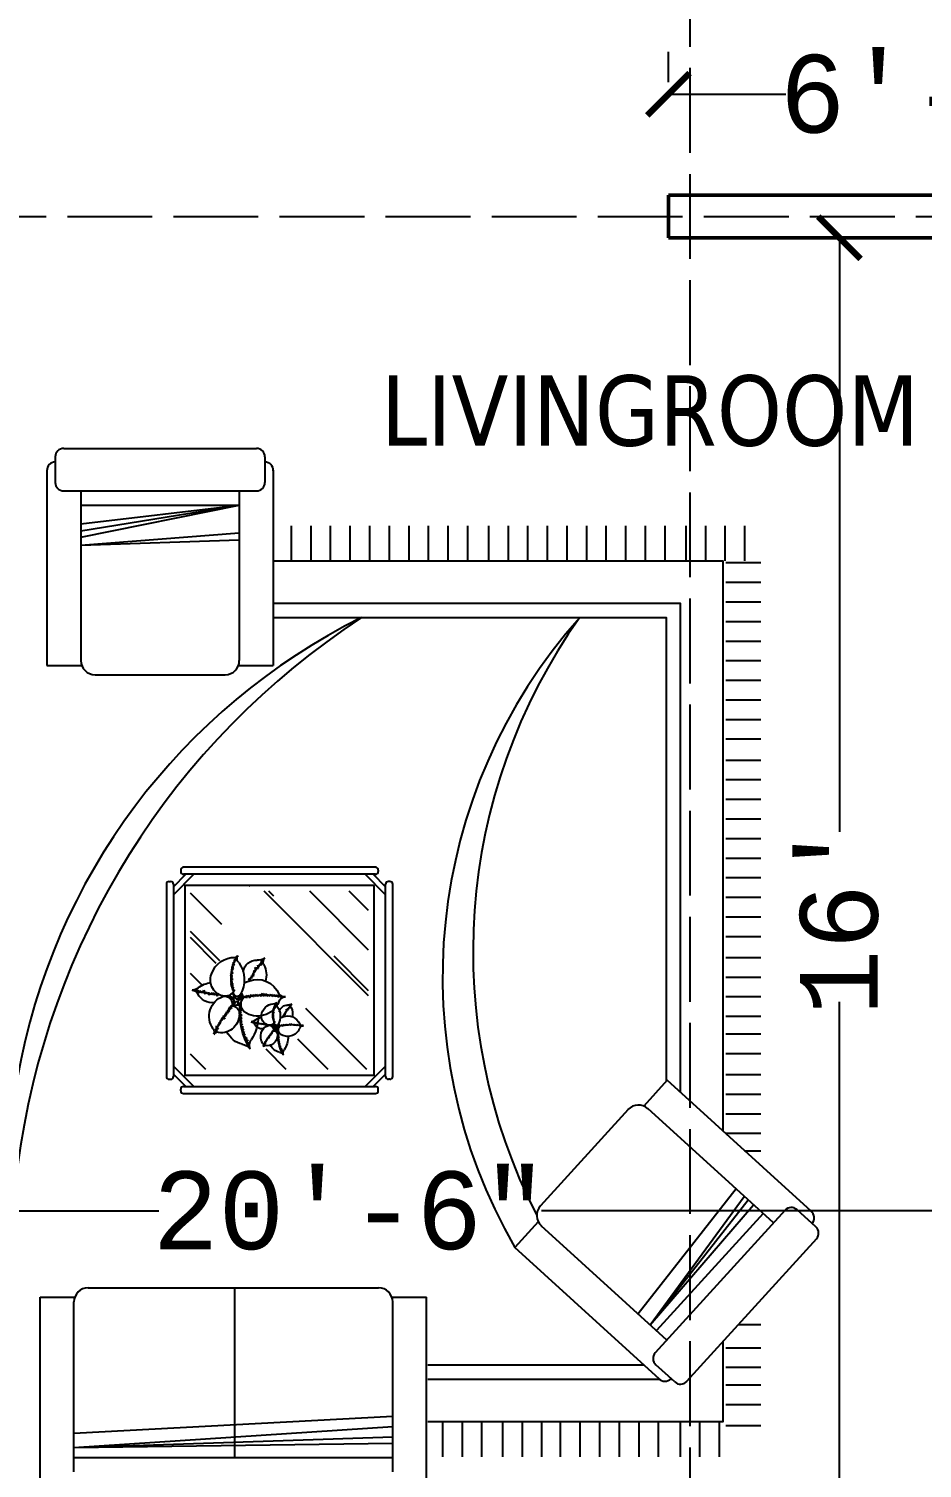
# Model space of a CAD drawing. Header units: inches. Extents: x 8351 to 42256, y 21052 to 33437.
# Drawn here: x 40114.2 to 40240.6, y 32626.8 to 32830.3 of the extents above; entities that cross this region are included whole.
import ezdxf

# ---------------------------------------------------------------- set-up
doc = ezdxf.new("R2010")
doc.units = ezdxf.units.IN
doc.header["$MEASUREMENT"] = 0
doc.linetypes.add('ACAD_ISO02W100', pattern=[15, 12, -3])
for name, color, linetype, lineweight in [('A-DIM', 7, 'Continuous', 25), ('A-TEXT', 7, 'Continuous', 25), ('A-WALL', 7, 'Continuous', 35)]:
    doc.layers.add(name, color=color, linetype=linetype, lineweight=lineweight)
doc.layers.add('A-FUNTURE', color=241, linetype='Continuous')
doc.layers.add('A-G-BEAM', color=8, linetype='ACAD_ISO02W100')
doc.styles.add('DIM_FONT', font='SIMPLEX', dxfattribs={"width": 0.8})
doc.styles.add('PDF Tahoma', font='tahoma.ttf')
doc.styles.get("Standard").update_dxf_attribs({"font": 'consolab.ttf', "height": 11})
doc.dimstyles.get("Standard").update_dxf_attribs({"dimtxt": 11, "dimasz": 6, "dimexe": 6, "dimexo": 16, "dimgap": 0.09, "dimtad": 0, "dimdec": 0, "dimzin": 0, "dimdsep": 46, "dimlunit": 4, "dimtxsty": 'Standard', "dimblk": 'ARCHTICK', "dimcen": 0.09, "dimclrd": 256, "dimclre": 256, "dimclrt": 256, "dimadec": 0, "dimazin": 0, "dimtfac": 1, "dimtdec": 0, "dimtix": 1, "dimtofl": 0, "dimtmove": 0, "dimatfit": 2, "dimldrblk": 'ARCHTICK', "dimfxl": 1, "dimtolj": 1, "dimtzin": 0, "dimlwd": -1, "dimlwe": -1, "dimarcsym": 0})

# ---------------------------------------------------------------- blocks, each defined once
blk = doc.blocks.new('A$C35D01B65')
at = {"color": 252}
for p, q in [((122, 376.1), (128.3, 374.1)), ((128.3, 374.1), (123, 373.1)), ((123, 373.1), (133.6, 369.2)), ((132.5, 356.5), (123, 352.6)), ((133.6, 369.2), (124.1, 367.2)), ((124.1, 367.2), (132.5, 362.4)), ((132.5, 362.4), (126.2, 361.4)), ((126.2, 361.4), (132.5, 356.5)), ((123, 352.6), (136.7, 347.7)), ((136.7, 347.7), (128.3, 345.7)), ((128.3, 345.7), (134.6, 339.8)), ((134.6, 339.8), (129.3, 335.9)), ((129.3, 335.9), (139.9, 333.9)), ((137.8, 326.1), (131.4, 321.2)), ((131.4, 321.2), (139.9, 318.3)), ((139.9, 333.9), (132.5, 330)), ((132.5, 330), (137.8, 326.1)), ((139.9, 318.3), (132.5, 315.3)), ((132.5, 315.3), (138.8, 310.4)), ((138.8, 310.4), (135.7, 309.4)), ((135.7, 309.4), (143, 304.5)), ((251.4, 300.6), (252.5, 311.4)), ((252.5, 311.4), (258.8, 300.6)), ((258.8, 300.6), (260.9, 309.4)), ((260.9, 309.4), (265.1, 305.5)), ((265.1, 305.5), (267.2, 314.3)), ((42, 247.7), (44.1, 254.6)), ((44.1, 254.6), (49.3, 247.7)), ((49.3, 247.7), (51.4, 255.6)), ((51.4, 255.6), (54.6, 251.6)), ((54.6, 251.6), (58.8, 255.6)), ((58.8, 255.6), (59.9, 248.7)), ((59.9, 248.7), (67.2, 258.5)), ((67.2, 258.5), (70.4, 250.7)), ((70.4, 250.7), (73.6, 257.5)), ((73.6, 257.5), (76.7, 251.6)), ((76.7, 251.6), (82, 257.5)), ((82, 257.5), (84.1, 249.7)), ((84.1, 249.7), (89.3, 257.5)), ((89.3, 257.5), (93.6, 250.7)), ((93.6, 250.7), (96.7, 257.5)), ((96.7, 257.5), (100.9, 248.7)), ((100.9, 248.7), (105.1, 257.5)), ((105.1, 257.5), (106.2, 248.7)), ((106.2, 248.7), (113.6, 254.6)), ((113.6, 254.6), (113.6, 245.8)), ((143, 304.5), (136.7, 301.6)), ((177.8, 258.5), (188.3, 254.6)), ((183, 252.6), (177.8, 258.5)), ((185.1, 264.4), (193.5, 258.5)), ((188.3, 254.6), (185.1, 264.4)), ((191.4, 267.3), (197.8, 261.4)), ((193.5, 258.5), (191.4, 267.3)), ((197.8, 271.2), (203, 265.4)), ((197.8, 261.4), (197.8, 271.2)), ((203, 275.2), (210.4, 271.2)), ((203, 265.4), (203, 275.2)), ((209.3, 279.1), (215.7, 276.1)), ((210.4, 271.2), (209.3, 279.1)), ((214.6, 285), (224.1, 277.1)), ((215.7, 276.1), (214.6, 285)), ((222, 289.9), (227.2, 285)), ((224.1, 277.1), (222, 289.9)), ((227.2, 293.8), (232.5, 289.9)), ((227.2, 285), (227.2, 293.8)), ((232.5, 289.9), (233.5, 296.7)), ((233.5, 296.7), (239.9, 291.8)), ((239.9, 300.6), (245.1, 295.7)), ((239.9, 291.8), (239.9, 300.6)), ((245.1, 295.7), (246.2, 303.6)), ((246.2, 303.6), (251.4, 300.6)), ((11.5, 241.8), (16.7, 237.9)), ((13.6, 236), (11.5, 241.8)), ((16.7, 245.8), (23, 240.9)), ((16.7, 237.9), (16.7, 245.8)), ((23, 247.7), (27.2, 244.8)), ((23, 240.9), (23, 247.7)), ((27.2, 250.7), (33.6, 243.8)), ((27.2, 244.8), (27.2, 250.7)), ((33.6, 243.8), (35.7, 253.6)), ((35.7, 253.6), (42, 247.7)), ((113.6, 245.8), (118.8, 251.6)), ((118.8, 251.6), (118.8, 245.8)), ((118.8, 245.8), (124.1, 250.7)), ((149, 223.4), (139.5, 216.3)), ((141.4, 223.4), (148, 227.8)), ((142, 205.6), (150.4, 201.7)), ((148, 227.8), (154.6, 234.9)), ((179.9, 222.3), (184.1, 228.1)), ((184.1, 228.1), (185.1, 221.3)), ((185.1, 221.3), (188.3, 225.2)), ((188.3, 225.2), (191.4, 218.3)), ((191.4, 218.3), (197.8, 226.2)), ((197.8, 226.2), (199.9, 220.3)), ((199.9, 220.3), (205.1, 224.2)), ((205.1, 224.2), (211.4, 218.3)), ((211.4, 218.3), (217.8, 226.2)), ((217.8, 226.2), (219.9, 217.4)), ((219.9, 217.4), (226.2, 225.2)), ((226.2, 225.2), (230.4, 218.3)), ((230.4, 218.3), (234.6, 223.2)), ((234.6, 217.4), (242, 224.2)), ((234.6, 223.2), (234.6, 217.4)), ((242, 224.2), (243, 215.4)), ((243, 215.4), (250.4, 222.3)), ((250.4, 222.3), (252.5, 213.4)), ((252.5, 213.4), (257.8, 219.3)), ((257.8, 219.3), (258.8, 212.5)), ((258.8, 212.5), (269.3, 218.3)), ((269.3, 218.3), (269.3, 209.5)), ((269.3, 209.5), (277.8, 214.4)), ((277.8, 214.4), (276.7, 207.6)), ((276.7, 207.6), (286.2, 213.4)), ((286.2, 213.4), (286.2, 204.6)), ((286.2, 204.6), (292.5, 208.5)), ((292.5, 208.5), (290.4, 199.7)), ((290.4, 199.7), (299.9, 204.6)), ((299.9, 204.6), (299.9, 195.8)), ((31.4, 156.6), (31.4, 146.8)), ((37.8, 153.7), (31.4, 156.6)), ((34.6, 161.5), (37.8, 153.7)), ((46.2, 158.6), (34.6, 161.5)), ((43, 170.3), (46.2, 158.6)), ((54.6, 168.4), (43, 170.3)), ((54.6, 176.2), (54.6, 168.4)), ((58.8, 172.3), (54.6, 176.2)), ((65.1, 179.1), (58.8, 172.3)), ((71.4, 174.2), (65.1, 179.1)), ((71.4, 184), (71.4, 174.2)), ((77.8, 180.1), (71.4, 184)), ((77.8, 188.9), (77.8, 180.1)), ((83, 185), (77.8, 188.9)), ((83, 193.8), (83, 185)), ((88.3, 188.9), (83, 193.8)), ((84.1, 194.8), (88.3, 188.9)), ((145.1, 169.3), (136.7, 165.4)), ((136.7, 165.4), (144.1, 161.5)), ((144.1, 161.5), (136.7, 154.7)), ((136.7, 154.7), (145.1, 150.7)), ((149.3, 189.9), (137.8, 185)), ((137.8, 185), (146.2, 180.1)), ((146.2, 180.1), (137.8, 174.2)), ((137.8, 174.2), (145.1, 169.3)), ((150.4, 201.7), (139.9, 196.8)), ((139.9, 196.8), (149.3, 189.9)), ((234.4, 175.2), (237.9, 174.1)), ((237.9, 174.1), (235, 173.6)), ((235, 173.6), (240.9, 171.4)), ((240.3, 164.2), (235, 162.1)), ((235, 162.1), (242.6, 159.3)), ((240.9, 171.4), (235.6, 170.3)), ((235.6, 170.3), (240.3, 167.5)), ((240.3, 167.5), (236.7, 167)), ((236.7, 167), (240.3, 164.2)), ((242.6, 159.3), (237.9, 158.2)), ((237.9, 158.2), (241.5, 154.9)), ((241.5, 154.9), (238.5, 152.7)), ((238.5, 152.7), (244.4, 151.6)), ((299.9, 195.8), (308.3, 202.7)), ((308.3, 202.7), (309.3, 194.8)), ((309.3, 194.8), (315.7, 197.8)), ((315.7, 197.8), (315.7, 191.9)), ((20.9, 140.9), (14.6, 142.9)), ((17.8, 147.8), (20.9, 140.9)), ((31.4, 146.8), (17.8, 147.8)), ((145.1, 150.7), (133.6, 144.9)), ((133.6, 144.9), (144.1, 138)), ((144.1, 138), (134.6, 134.1)), ((134.6, 134.1), (144.1, 129.2)), ((144.1, 129.2), (136.7, 124.3)), ((136.7, 124.3), (144.1, 121.3)), ((144.1, 121.3), (136.7, 114.5)), ((136.7, 114.5), (145.1, 110.6)), ((145.1, 110.6), (137.8, 104.7)), ((137.8, 104.7), (145.1, 100.8)), ((175.4, 102.2), (179, 99.5)), ((175.4, 97.9), (175.4, 102.2)), ((179, 103.3), (181.3, 101.7)), ((179, 99.5), (179, 103.3)), ((181.3, 105), (184.9, 101.2)), ((181.3, 101.7), (181.3, 105)), ((184.9, 101.2), (186.1, 106.6)), ((186.1, 106.6), (189.6, 103.3)), ((189.6, 103.3), (190.8, 107.2)), ((190.8, 107.2), (193.7, 103.3)), ((193.7, 103.3), (194.9, 107.7)), ((194.9, 107.7), (196.7, 105.5)), ((196.7, 105.5), (199, 107.7)), ((199, 107.7), (199.6, 103.9)), ((199.6, 103.9), (203.7, 109.4)), ((203.7, 109.4), (205.5, 105)), ((205.5, 105), (207.3, 108.8)), ((207.3, 108.8), (209, 105.5)), ((209, 105.5), (212, 108.8)), ((212, 108.8), (213.2, 104.4)), ((213.2, 104.4), (216.1, 108.8)), ((216.1, 108.8), (218.5, 105)), ((218.5, 105), (220.2, 108.8)), ((220.2, 108.8), (222.6, 103.9)), ((222.6, 103.9), (225, 108.8)), ((225, 108.8), (225.6, 103.9)), ((225.6, 103.9), (229.7, 107.2)), ((229.7, 107.2), (229.7, 102.2)), ((229.7, 102.2), (232.6, 105.5)), ((232.6, 105.5), (232.6, 102.2)), ((232.6, 102.2), (235.6, 105)), ((243.2, 147.2), (239.7, 144.5)), ((239.7, 144.5), (244.4, 142.8)), ((244.4, 151.6), (240.3, 149.4)), ((240.3, 149.4), (243.2, 147.2)), ((244.4, 142.8), (240.3, 141.2)), ((240.3, 141.2), (243.8, 138.5)), ((243.8, 138.5), (242.1, 137.9)), ((242.1, 137.9), (246.2, 135.2)), ((246.2, 135.2), (242.6, 133.5)), ((265.6, 109.4), (271.5, 107.2)), ((268.6, 106.1), (265.6, 109.4)), ((269.8, 112.7), (274.5, 109.4)), ((271.5, 107.2), (269.8, 112.7)), ((273.3, 114.3), (276.8, 111)), ((274.5, 109.4), (273.3, 114.3)), ((276.8, 116.5), (279.8, 113.2)), ((276.8, 111), (276.8, 116.5)), ((279.8, 118.7), (283.9, 116.5)), ((279.8, 113.2), (279.8, 118.7)), ((283.3, 120.9), (286.9, 119.3)), ((283.9, 116.5), (283.3, 120.9)), ((286.3, 124.2), (291.6, 119.8)), ((286.9, 119.3), (286.3, 124.2)), ((290.4, 126.9), (293.3, 124.2)), ((291.6, 119.8), (290.4, 126.9)), ((293.3, 129.1), (296.3, 126.9)), ((293.3, 124.2), (293.3, 129.1)), ((296.3, 126.9), (296.9, 130.8)), ((296.9, 130.8), (300.4, 128)), ((300.4, 133), (303.4, 130.2)), ((300.4, 128), (300.4, 133)), ((303.4, 130.2), (303.9, 134.6)), ((303.9, 134.6), (306.9, 133)), ((306.9, 133), (307.5, 139)), ((307.5, 139), (311, 133)), ((311, 133), (312.2, 137.9)), ((312.2, 137.9), (314.6, 135.7)), ((314.6, 135.7), (315.7, 140.7)), ((145.1, 100.8), (138.8, 93.9)), ((138.8, 93.9), (147.2, 91)), ((147.2, 91), (142, 86.1)), ((172.5, 100.1), (175.4, 97.9)), ((173.7, 96.8), (172.5, 100.1)), ((183.7, 52.3), (183.7, 46.8)), ((187.2, 50.7), (183.7, 52.3)), ((185.5, 55.1), (187.2, 50.7)), ((192, 53.4), (185.5, 55.1)), ((190.2, 60), (192, 53.4)), ((196.7, 58.9), (190.2, 60)), ((196.7, 63.3), (196.7, 58.9)), ((199, 61.1), (196.7, 63.3)), ((202.6, 64.9), (199, 61.1)), ((206.1, 62.2), (202.6, 64.9)), ((206.1, 67.7), (206.1, 62.2)), ((209.6, 65.5), (206.1, 67.7)), ((209.6, 70.4), (209.6, 65.5)), ((212.6, 68.2), (209.6, 70.4)), ((212.6, 73.2), (212.6, 68.2)), ((215.5, 70.4), (212.6, 73.2)), ((213.2, 73.7), (215.5, 70.4)), ((247.4, 59.5), (242.6, 57.3)), ((242.6, 57.3), (246.8, 55.1)), ((246.8, 55.1), (242.6, 51.2)), ((242.6, 51.2), (247.4, 49)), ((249.7, 71), (243.2, 68.2)), ((243.2, 68.2), (247.9, 65.5)), ((247.9, 65.5), (243.2, 62.2)), ((243.2, 62.2), (247.4, 59.5)), ((249.5, 89.7), (244.2, 85.8)), ((250.3, 77.6), (244.4, 74.8)), ((244.4, 74.8), (249.7, 71)), ((245.3, 89.7), (249, 92.2)), ((245.6, 79.8), (250.3, 77.6)), ((249, 92.2), (252.7, 96.1)), ((266.8, 89.1), (269.2, 92.4)), ((269.2, 92.4), (269.8, 88.5)), ((269.8, 88.5), (271.5, 90.7)), ((271.5, 90.7), (273.3, 86.9)), ((273.3, 86.9), (276.8, 91.3)), ((276.8, 91.3), (278, 88)), ((278, 88), (281, 90.2)), ((281, 90.2), (284.5, 86.9)), ((284.5, 86.9), (288, 91.3)), ((288, 91.3), (289.2, 86.3)), ((289.2, 86.3), (292.7, 90.7)), ((292.7, 90.7), (295.1, 86.9)), ((295.1, 86.9), (297.5, 89.6)), ((297.5, 86.3), (301.6, 90.2)), ((297.5, 89.6), (297.5, 86.3)), ((301.6, 90.2), (302.2, 85.2)), ((302.2, 85.2), (306.3, 89.1)), ((306.3, 89.1), (307.5, 84.1)), ((307.5, 84.1), (310.4, 87.4)), ((310.4, 87.4), (311, 83.6)), ((311, 83.6), (316.9, 86.9)), ((316.9, 86.9), (316.9, 82)), ((316.9, 82), (321.6, 84.7)), ((321.6, 84.7), (321, 80.9)), ((321, 80.9), (326.3, 84.1)), ((326.3, 84.1), (326.3, 79.2)), ((326.3, 79.2), (329.9, 81.4)), ((329.9, 81.4), (328.7, 76.5)), ((328.7, 76.5), (334, 79.2)), ((334, 79.2), (334, 74.3)), ((334, 74.3), (338.7, 78.1)), ((338.7, 78.1), (339.3, 73.7)), ((339.3, 73.7), (342.9, 75.4)), ((342.9, 75.4), (342.9, 72.1)), ((177.8, 43.5), (174.3, 44.6)), ((176, 47.4), (177.8, 43.5)), ((183.7, 46.8), (176, 47.4)), ((247.4, 49), (240.9, 45.7)), ((240.9, 45.7), (246.8, 41.9)), ((246.8, 41.9), (241.5, 39.7)), ((241.5, 39.7), (246.8, 37)), ((246.8, 37), (242.6, 34.2)), ((242.6, 34.2), (246.8, 32.6)), ((246.8, 32.6), (242.6, 28.7)), ((242.6, 28.7), (247.4, 26.5)), ((247.4, 26.5), (243.2, 23.2)), ((243.2, 23.2), (247.4, 21.1)), ((247.4, 21.1), (243.8, 17.2)), ((243.8, 17.2), (248.5, 15.6)), ((248.5, 15.6), (245.6, 12.8))]:
    blk.add_line(p, q, dxfattribs=at)
for centre, major_axis, ratio, start_param, end_param in [((196, 315.6), (-101.4, 0), 0.931359, -0.64386, -0.12835), ((85, 393.2), (-37.4, 0), 0.931359, 2.497732, 3.141566), ((-449.5, 254.8), (590.8, 0), 0.931359, 0.079161, 0.254194), ((149.4, 395.6), (-27.1, 0), 0.931359, 0.095049, 1.048204), ((104.5, 323), (62.8, 0), 0.931359, -0.117085, 1.048204), ((97.7, 246.4), (-90.4, 0), 0.931359, -1.210835, 0.057502), ((86.2, 274.9), (57.7, 0), 0.931359, 0.080445, 1.930758), ((215.2, 265.1), (-73.1, 0), 0.931359, 4.069383, 5.990613), ((448.4, -9.1), (-389, 0), 0.931359, -1.118727, -0.806659), ((205, 290), (-68.5, 0), 0.931359, 1.594581, 3.412072), ((271.6, 335.2), (-20.9, 0), 0.931359, 0.92779, 1.908697), ((369, 249.2), (-116, 0), 0.931359, -0.676061, -0.565041), ((79.7, 130.3), (135, 0), 0.931359, 1.233746, 2.201938), ((104.3, 276.2), (-39.5, 0), 0.931359, 2.014039, 3.222037), ((213.8, 286.4), (-76, 0), 0.931359, 0.310142, 0.617664), ((171.4, 277.4), (-27.4, 0), 0.931359, -0.292573, 1.81957), ((204, 282), (-60.9, 0), 0.931359, 0.258874, 0.700688), ((234.4, 203.7), (79.9, 0), 0.931359, 0.168838, 1.107636), ((-2.8, 241), (10.3, 0), 0.931359, -1.29861, 0.057502), ((10.8, 215.2), (20.8, 0), 0.931359, 0.790943, 2.116581), ((67.3, 166.9), (51, 0), 0.931359, 1.746607, 3.213873), ((86.5, 299.8), (97.5, 0), 0.931359, 4.035858, 5.283821), ((122.8, 190.4), (-31.5, 0), 0.931359, -0.718865, -0.080308), ((131.7, 234.4), (13.9, 0), 0.931359, -0.999365, 2.417245), ((122.8, 190.4), (-31.5, 0), 0.931359, 3.848767, 4.459185), ((166.6, 344.4), (107.3, 0), 0.931359, 4.383389, 4.574189), ((539.6, 141.4), (-399.4, 0), 0.931359, -0.185903, 0.185903), ((146.8, 232.3), (-8.8, 0), 0.931359, 3.236326, 5.013036), ((212.8, 192.3), (72.1, 0), 0.931359, 2.489227, 2.831661), ((172.9, 188.6), (-34.5, 0), 0.931359, 3.850701, 5.574077), ((178.2, 213.3), (26.4, 0), 0.931359, 2.266453, 3.127398), ((159.6, 263.9), (19.9, 0), 0.931359, 4.605943, 5.560187), ((1506001.6, -2525816), (3102227, 122.7), 0.931356, 2.077581, 2.077587), ((177, 245.2), (-17, 0), 0.931359, 0.386029, 1.424245), ((222.3, 311.8), (-105.1, 0), 0.931359, 0.950586, 1.088264), ((123.5, 162.4), (-91, 0), 0.931359, 2.040895, 3.730687), ((182.9, 192.8), (-32.4, 0), 0.931359, -1.320146, -1.172986), ((225.9, 228.9), (-51.6, 0), 0.931359, -0.405798, 0.1426), ((202.9, 16.6), (224.4, 0), 0.931359, 0.968732, 1.684797), ((206, 252.1), (27.8, 0), 0.931359, 3.118446, 4.736174), ((361.7, 223.9), (-49.2, 0), 0.931359, 0.168838, 0.870004), ((351.1, -220.8), (-514.4, 0), 0.931359, -1.036863, -0.843243), ((-28.8, 160.5), (-45.4, 0), 0.931359, 2.554351, 3.213873), ((175.2, 161.9), (-90.2, 0), 0.931359, -0.376714, 1.142644), ((211.9, 298.2), (-149.3, 0), 0.931359, 1.587494, 2.189866), ((275.8, 141.4), (56.8, 0), 0.931359, 2.497732, 3.013243), ((213.7, 184.8), (-20.9, 0), 0.931359, 2.497732, 3.141566), ((-85.6, 107.3), (-330.9, 0), 0.931359, 3.220754, 3.395787), ((249.7, 186.1), (15.2, 0), 0.931359, 3.236642, 4.189797), ((224.6, 145.5), (-35.2, 0), 0.931359, 3.024508, 4.189797), ((286.6, 113.1), (-40.9, 0), 0.931359, 4.069383, 5.990613), ((318.2, 159.3), (33.9, 0), 0.931359, 1.216661, 2.189866), ((23, 123.2), (20.5, 0), 0.931359, 1.064334, 2.325811), ((69.1, 200.6), (-74.6, 0), 0.931359, 1.064334, 1.872975), ((210.7, 37.6), (75.6, 0), 0.931359, 1.233746, 2.201938), ((220.8, 102.6), (50.6, 0), 0.931359, 1.930758, 3.199095), ((214.4, 118.5), (-32.3, 0), 0.931359, 3.222037, 5.07235), ((224.5, 119.3), (22.1, 0), 0.931359, -1.127553, 0.080445), ((239.8, 95.9), (7.8, 0), 0.931359, -0.999365, 2.417245), ((259.4, 157.5), (60.1, 0), 0.931359, 4.383389, 4.574189), ((285.8, 125), (-42.6, 0), 0.931359, 0.310142, 0.617664), ((262.1, 120), (-15.3, 0), 0.931359, -0.292573, 1.81957), ((280.3, 122.5), (-34.1, 0), 0.931359, 0.258874, 0.700688), ((255.5, 112.4), (-11.2, 0), 0.931359, 1.46435, 2.418595), ((843527, -1414492.3), (-1737236.7, 12.3), 0.93136, -1.063965, -1.063959), ((292.6, 92.8), (-28.9, 0), 0.931359, -0.405798, 0.1426), ((281.4, 105.8), (-15.6, 0), 0.931359, -0.023147, 1.594581), ((417.2, -40.5), (217.8, 0), 0.931359, 2.022865, 2.334934), ((280.9, 127), (38.4, 0), 0.931359, -1.547012, 0.270479), ((318.2, 152.3), (-11.7, 0), 0.931359, 0.92779, 1.908697), ((297.4, 78.7), (-44.8, 0), 0.931359, 3.310431, 4.249228), ((372.7, 104.2), (65, 0), 0.931359, 2.465532, 2.576551), ((116.4, 65.3), (-30.4, 0), 0.931359, 3.066124, 3.935023), ((169.5, 66), (-22.9, 0), 0.931359, -1.361808, 0.131882), ((164.5, 99.6), (-5.75, 0), 0.931359, 1.842983, 3.199095), ((172.1, 85.1), (11.7, 0), 0.931359, 0.790943, 2.116581), ((362.7, -159), (288.1, 0), 0.931359, 2.10473, 2.29835), ((150, 54.5), (-25.4, 0), 0.931359, 2.554351, 3.213873), ((203.8, 58.1), (-28.5, 0), 0.931359, -1.394986, 0.07228), ((214.5, 132.5), (54.6, 0), 0.931359, 4.035858, 5.283821), ((264.2, 55.3), (50.5, 0), 0.931359, 2.764878, 4.284237), ((234.8, 71.3), (17.7, 0), 0.931359, 2.422728, 3.061285), ((234.8, 71.3), (-17.7, 0), 0.931359, 3.848767, 4.459185), ((468.2, 43.8), (-223.7, 0), 0.931359, -0.185903, 0.185903), ((248.3, 94.7), (-4.93, 0), 0.931359, 3.236326, 5.013036), ((285.3, 72.3), (40.4, 0), 0.931359, 2.489227, 2.831661), ((262.9, 70.2), (-19.3, 0), 0.931359, 3.850701, 5.574077), ((265.9, 84.1), (-14.8, 0), 0.931359, -0.875139, -0.014195), ((265.2, 101.9), (-9.51, 0), 0.931359, 0.386029, 1.424245), ((290.6, 139.2), (-58.8, 0), 0.931359, 0.950586, 1.088264), ((235.2, 55.6), (-51, 0), 0.931359, 2.040895, 3.730687), ((268.5, 72.6), (18.2, 0), 0.931359, 1.821447, 1.968607), ((279.7, -26.1), (125.7, 0), 0.931359, 0.968732, 1.684797), ((284.8, 131.6), (-83.6, 0), 0.931359, 1.587494, 2.189866), ((344.3, 53.8), (-19, 0), 0.931359, 4.358254, 5.331458), ((368.6, 90), (27.5, 0), 0.931359, 3.310431, 4.011597), ((179, 33.6), (11.5, 0), 0.931359, 1.064334, 2.325811), ((204.8, 77), (-41.8, 0), 0.931359, 1.064334, 1.872975), ((231.3, 1.2), (17, 0), 0.931359, -0.075469, 0.79343), ((261, 1.6), (12.8, 0), 0.931359, 1.779785, 3.273475)]:
    blk.add_ellipse(centre, major_axis=major_axis, ratio=ratio, start_param=start_param, end_param=end_param, dxfattribs=at)
blk = doc.blocks.new('_ArchTick')
at = {"color": 0, "linetype": 'ByBlock', "const_width": 0.15}
blk.add_lwpolyline([(-0.5, -0.5), (0.5, 0.5)], dxfattribs=at)
blk = doc.blocks.new('*D94')
at = {"layer": 'A-DIM', "transparency": 16777216}
for p, q in [((40036.7, 32624.72), (40036.7, 32669.15)), ((40282.7, 32624.72), (40282.7, 32669.15)), ((40036.7, 32663.15), (40132.65, 32663.15)), ((40282.7, 32663.15), (40186.74, 32663.15))]:
    blk.add_line(p, q, dxfattribs=at)
at = {"layer": 'Defpoints', "color": 0, "transparency": 16777216}
for p in [(40036.7, 32663.15), (40036.7, 32608.72), (40282.7, 32608.72)]:
    blk.add_point(p, dxfattribs=at)
at = {"layer": 'A-DIM', "transparency": 16777216, "xscale": 6, "yscale": 6, "zscale": 6, "rotation": 180}
blk.add_blockref('_ArchTick', (40036.7, 32663.15), dxfattribs=at)
at = {"layer": 'A-DIM', "transparency": 16777216, "xscale": 6, "yscale": 6, "zscale": 6}
blk.add_blockref('_ArchTick', (40282.7, 32663.15), dxfattribs=at)
at = {"layer": 'A-DIM', "transparency": 16777216, "insert": (40159.7, 32663.15), "char_height": 11, "attachment_point": 5}
blk.add_mtext('\\A1;20\'-6"', dxfattribs=at)
blk = doc.blocks.new('*D91')
at = {"layer": 'A-DIM', "transparency": 16777216}
for p, q in [((40266.7, 32800.72), (40222.88, 32800.72)), ((40228.88, 32800.72), (40228.88, 32716.75)), ((40228.88, 32608.72), (40228.88, 32692.69)), ((40266.7, 32608.72), (40222.88, 32608.72))]:
    blk.add_line(p, q, dxfattribs=at)
at = {"layer": 'Defpoints', "color": 0, "transparency": 16777216}
for p in [(40228.88, 32800.72), (40282.7, 32800.72), (40282.7, 32608.72)]:
    blk.add_point(p, dxfattribs=at)
at = {"layer": 'A-DIM', "transparency": 16777216, "xscale": 6, "yscale": 6, "zscale": 6}
for p, rotation in [((40228.88, 32800.72), 90), ((40228.88, 32608.72), 270)]:
    blk.add_blockref('_ArchTick', p, dxfattribs=dict(at, rotation=rotation))
at = {"layer": 'A-DIM', "transparency": 16777216, "insert": (40228.88, 32704.72), "char_height": 11, "attachment_point": 5, "rotation": 90}
blk.add_mtext("\\A1;16'", dxfattribs=at)
blk = doc.blocks.new('*D160')
at = {"layer": 'A-DIM', "transparency": 16777216}
for p, q in [((40204.7, 32822.72), (40204.7, 32827)), ((40282.7, 32822.72), (40282.7, 32827)), ((40204.7, 32821), (40221.28, 32821)), ((40282.7, 32821), (40266.11, 32821))]:
    blk.add_line(p, q, dxfattribs=at)
at = {"layer": 'Defpoints', "color": 0, "transparency": 16777216}
for p in [(40204.7, 32821), (40204.7, 32806.72), (40282.7, 32806.72)]:
    blk.add_point(p, dxfattribs=at)
at = {"layer": 'A-DIM', "transparency": 16777216, "xscale": 6, "yscale": 6, "zscale": 6, "rotation": 180}
blk.add_blockref('_ArchTick', (40204.7, 32821), dxfattribs=at)
at = {"layer": 'A-DIM', "transparency": 16777216, "xscale": 6, "yscale": 6, "zscale": 6}
blk.add_blockref('_ArchTick', (40282.7, 32821), dxfattribs=at)
at = {"layer": 'A-DIM', "transparency": 16777216, "insert": (40243.7, 32821), "char_height": 11, "attachment_point": 5}
blk.add_mtext('\\A1;6\'-6"', dxfattribs=at)

msp = doc.modelspace()

# ---------------------------------------------------------------- hatches: boundary and pattern name
at = {"layer": 'A-FUNTURE', "ltscale": 120}
h = msp.add_hatch(dxfattribs=at)
h.set_pattern_fill('AR-RROOF', color=256, scale=12, angle=135, style=0)
h.set_pattern_definition([(135, (36018.766, 29268.173), (-27.1529, 10.182338), [180, -24, 60, -12]), (135, (36003.238, 29275.216), (-2.800143, -19.770706), [36, -3.96, 72, -9]), (135, (36007.311, 29265.2034), (-49.808602, 38.438325), [96, -16.8, 48, -12])])
h.paths.add_polyline_path([(40162.3, 32708.34), (40137.1, 32708.34), (40137.1, 32683.14), (40162.3, 32683.14)])
h.paths.add_polyline_path([(40139.28, 32690.17), (40139.77, 32691.47), (40140.09, 32692.2), (40139.28, 32692.44), (40138.56, 32693), (40137.99, 32693.65), (40137.51, 32693.81), (40137.26, 32693.97), (40137.18, 32694.38), (40138.48, 32694.94), (40139.2, 32695.51), (40139.85, 32695.51), (40139.85, 32696.8), (40140.82, 32698.26), (40143, 32699.47), (40144.13, 32699.47), (40144.94, 32699.47), (40144.62, 32698.5), (40144.7, 32697.85), (40145.02, 32698.34), (40146.07, 32698.99), (40147.12, 32698.91), (40148.25, 32698.99), (40148.17, 32698.5), (40148.33, 32696.88), (40148.33, 32695.51), (40149.95, 32694.62), (40150.92, 32693.65), (40151.32, 32693.17), (40150.68, 32692.84), (40151.73, 32692.76), (40152.21, 32691.31), (40152.13, 32690.66), (40153.02, 32690.01), (40153.83, 32689.28), (40153.26, 32688.72), (40152.29, 32687.42), (40151.56, 32687.51), (40151.32, 32686.45), (40150.92, 32684.59), (40149.87, 32684.59), (40148.98, 32685.32), (40148.33, 32686.05), (40147.52, 32685.97), (40147.28, 32686.37), (40146.31, 32686.37), (40146.23, 32685.81), (40145.26, 32685.81), (40144.45, 32686.29), (40142.84, 32686.94), (40142.6, 32687.99), (40141.14, 32687.99), (40140.33, 32686.7), (40140.01, 32687.75), (40139.44, 32689.2)], flags=16)

# ---------------------------------------------------------------- linework, layer by layer
for p, q in [((40119.18, 32770.94), (40146.44, 32770.94)), ((40117.98, 32769.74), (40117.98, 32766.14)), ((40147.64, 32769.74), (40147.64, 32766.14)), ((40116.81, 32767.78), (40116.81, 32740.25)), ((40148.81, 32767.88), (40148.81, 32740.25)), ((40119.18, 32764.94), (40146.44, 32764.94)), ((40121.61, 32764.94), (40121.61, 32740.94)), ((40144.01, 32764.94), (40144.01, 32740.94)), ((40121.61, 32758.39), (40144.01, 32762.94)), ((40121.61, 32759.31), (40144.01, 32762.94)), ((40121.61, 32760.28), (40144.01, 32762.94)), ((40121.61, 32762.94), (40144.01, 32762.94)), ((40144.01, 32758.97), (40121.61, 32757.22)), ((40151.38, 32755.04), (40151.38, 32759.98)), ((40154.15, 32755.04), (40154.15, 32759.98)), ((40156.92, 32755.04), (40156.92, 32759.98)), ((40159.69, 32755.04), (40159.69, 32759.98)), ((40162.46, 32755.04), (40162.46, 32759.98)), ((40165.23, 32755.04), (40165.23, 32759.98)), ((40168.01, 32755.04), (40168.01, 32759.98)), ((40170.78, 32755.04), (40170.78, 32759.98)), ((40173.55, 32755.04), (40173.55, 32759.98)), ((40176.32, 32755.04), (40176.32, 32759.98)), ((40179.29, 32755.04), (40179.29, 32759.98)), ((40182.06, 32755.04), (40182.06, 32759.98)), ((40184.83, 32755.04), (40184.83, 32759.98)), ((40187.6, 32755.04), (40187.6, 32759.98)), ((40190.37, 32755.04), (40190.37, 32759.98)), ((40193.14, 32755.04), (40193.14, 32759.98)), ((40195.91, 32755.04), (40195.91, 32759.98)), ((40198.68, 32755.04), (40198.68, 32759.98)), ((40201.45, 32755.04), (40201.45, 32759.98)), ((40204.23, 32755.04), (40204.23, 32759.98)), ((40207.19, 32755.04), (40207.19, 32759.98)), ((40209.97, 32755.04), (40209.97, 32759.98)), ((40212.74, 32755.04), (40212.74, 32759.98)), ((40215.51, 32755.04), (40215.51, 32759.98)), ((40144.01, 32757.97), (40121.61, 32757.22)), ((40212.83, 32754.8), (40217.77, 32754.8)), ((40212.83, 32752.03), (40217.77, 32752.03)), ((40212.83, 32749.26), (40217.77, 32749.26)), ((40212.83, 32746.48), (40217.77, 32746.48)), ((40212.83, 32743.71), (40217.77, 32743.71)), ((40116.81, 32740.25), (40121.74, 32740.25)), ((40143.88, 32740.25), (40148.81, 32740.25)), ((40212.83, 32740.94), (40217.77, 32740.94)), ((40123.61, 32738.94), (40142.01, 32738.94)), ((40212.83, 32738.17), (40217.77, 32738.17)), ((40212.83, 32735.4), (40217.77, 32735.4)), ((40212.83, 32732.63), (40217.77, 32732.63)), ((40212.83, 32729.86), (40217.77, 32729.86)), ((40212.83, 32726.89), (40217.77, 32726.89)), ((40212.83, 32724.12), (40217.77, 32724.12)), ((40212.83, 32721.35), (40217.77, 32721.35)), ((40212.83, 32718.58), (40217.77, 32718.58)), ((40212.83, 32715.81), (40217.77, 32715.81)), ((40163.27, 32711.74), (40136.12, 32711.74)), ((40212.83, 32713.03), (40217.77, 32713.03)), ((40134.1, 32709.72), (40134.3, 32709.72)), ((40134.7, 32707.85), (40137.59, 32710.74)), ((40134.7, 32708.98), (40136.46, 32710.74)), ((40135.72, 32711.34), (40135.72, 32711.14)), ((40163.27, 32710.74), (40136.12, 32710.74)), ((40164.7, 32707.85), (40161.81, 32710.74)), ((40164.7, 32708.98), (40162.94, 32710.74)), ((40163.67, 32711.34), (40163.67, 32711.14)), ((40165.3, 32709.72), (40165.1, 32709.72)), ((40212.83, 32710.26), (40217.77, 32710.26)), ((40133.7, 32709.32), (40133.7, 32682.16)), ((40134.7, 32709.32), (40134.7, 32682.16)), ((40164.7, 32682.16), (40164.7, 32709.32)), ((40165.7, 32682.16), (40165.7, 32709.32)), ((40212.83, 32707.49), (40217.77, 32707.49)), ((40212.83, 32704.72), (40217.77, 32704.72)), ((40212.83, 32701.95), (40217.77, 32701.95)), ((40212.83, 32698.98), (40217.77, 32698.98)), ((40212.83, 32696.21), (40217.77, 32696.21)), ((40212.83, 32693.44), (40217.77, 32693.44)), ((40212.83, 32690.67), (40217.77, 32690.67)), ((40212.83, 32688.17), (40217.77, 32688.17)), ((40212.83, 32685.4), (40217.77, 32685.4)), ((40134.7, 32683.63), (40137.59, 32680.74)), ((40164.7, 32683.63), (40161.81, 32680.74)), ((40134.1, 32681.76), (40134.3, 32681.76)), ((40134.7, 32682.5), (40136.46, 32680.74)), ((40164.7, 32682.5), (40162.94, 32680.74)), ((40165.3, 32681.76), (40165.1, 32681.76)), ((40204.52, 32681.62), (40201.2, 32677.97)), ((40224.88, 32663.09), (40204.52, 32681.62)), ((40212.83, 32682.43), (40217.77, 32682.43)), ((40135.72, 32680.14), (40135.72, 32680.34)), ((40136.12, 32680.74), (40163.27, 32680.74)), ((40136.12, 32679.74), (40163.27, 32679.74)), ((40163.67, 32680.14), (40163.67, 32680.34)), ((40212.83, 32679.66), (40217.77, 32679.66)), ((40198.98, 32677.46), (40186.59, 32663.86)), ((40219.55, 32661.44), (40201.8, 32677.6)), ((40212.83, 32676.89), (40217.77, 32676.89)), ((40212.83, 32674.12), (40217.77, 32674.12)), ((40215.47, 32671.65), (40217.77, 32671.65)), ((40214.26, 32666.26), (40200.4, 32648.58)), ((40202.11, 32647.03), (40215.42, 32665.2)), ((40202.11, 32647.03), (40215.99, 32664.69)), ((40202.11, 32647.03), (40216.74, 32664)), ((40221.19, 32663.24), (40202.84, 32643.08)), ((40218.07, 32662.79), (40202.99, 32646.22)), ((40225.54, 32660.9), (40222.88, 32663.32)), ((40186.29, 32661.6), (40182.98, 32657.95)), ((40204.47, 32644.88), (40186.72, 32661.03)), ((40225.62, 32659.2), (40207.27, 32639.04)), ((40203.42, 32639.35), (40182.98, 32657.95)), ((40115.83, 32623.44), (40115.83, 32650.97)), ((40115.83, 32650.97), (40120.76, 32650.97)), ((40122.63, 32652.27), (40163.7, 32652.27)), ((40143.4, 32628.26), (40143.4, 32652.22)), ((40165.58, 32650.97), (40170.5, 32650.97)), ((40170.5, 32623.33), (40170.5, 32650.97)), ((40120.63, 32626.27), (40120.63, 32650.27)), ((40165.7, 32626.27), (40165.7, 32650.27)), ((40214.61, 32647.1), (40217.77, 32647.1)), ((40212.83, 32643.81), (40217.77, 32643.81)), ((40205.58, 32638.96), (40202.92, 32641.38)), ((40212.83, 32641.04), (40217.77, 32641.04)), ((40212.83, 32638.54), (40217.77, 32638.54)), ((40212.83, 32635.77), (40217.77, 32635.77)), ((40165.7, 32634.06), (40120.63, 32631.66)), ((40120.63, 32629.71), (40165.7, 32632.69)), ((40172.74, 32633.32), (40172.74, 32628.38)), ((40175.51, 32633.32), (40175.51, 32628.38)), ((40178.28, 32633.32), (40178.28, 32628.38)), ((40181.21, 32633.32), (40181.21, 32628.38)), ((40183.99, 32633.32), (40183.99, 32628.38)), ((40186.76, 32633.32), (40186.76, 32628.38)), ((40189.4, 32633.32), (40189.4, 32628.38)), ((40192.17, 32633.32), (40192.17, 32628.38)), ((40194.94, 32633.32), (40194.94, 32628.38)), ((40197.72, 32633.32), (40197.72, 32628.38)), ((40200.49, 32633.32), (40200.49, 32628.38)), ((40203.26, 32633.32), (40203.26, 32628.38)), ((40206.34, 32633.32), (40206.34, 32628.38)), ((40209.11, 32633.32), (40209.11, 32628.38)), ((40211.88, 32633.32), (40211.88, 32628.38)), ((40212.83, 32632.8), (40217.77, 32632.8)), ((40120.63, 32629.71), (40165.7, 32631.2)), ((40120.63, 32629.71), (40165.7, 32630.29)), ((40120.63, 32628.27), (40165.7, 32628.27))]:
    msp.add_line(p, q, dxfattribs=at)
for points in [[(40212.42, 32674.42), (40212.42, 32755.01), (40148.79, 32755.01)], [(40206.42, 32679.88), (40206.42, 32749.01), (40148.79, 32749.01)], [(40204.42, 32681.52), (40204.42, 32747.01), (40148.79, 32747.01)], [(40170.67, 32633.37), (40212.42, 32633.37), (40212.42, 32644.7)], [(40170.67, 32641.37), (40201.2, 32641.37)], [(40170.67, 32639.37), (40203.39, 32639.37)], [(40204.97, 32639.37), (40205.13, 32639.37)]]:
    msp.add_lwpolyline(points, dxfattribs=at)
msp.add_lwpolyline([(40163.1, 32709.14), (40136.3, 32709.14), (40136.3, 32682.34), (40163.1, 32682.34)], close=True, dxfattribs=at)
for centre, radius, start, end in [((40119.18, 32769.74), 1.2, 90, 180), ((40146.44, 32769.74), 1.2, 0, 90), ((40118.01, 32767.83), 1.2, 91.3932, 182.6198), ((40147.61, 32767.83), 1.2, 357.3802, 88.6068), ((40119.18, 32766.14), 1.2, 180, 270), ((40146.44, 32766.14), 1.2, 270, 0), ((40221.11, 32655.49), 109.35, 123.17, 172.7038), ((40201.39, 32666.31), 90.13, 116.4286, 169.9671), ((40249.14, 32696.14), 76.39, 138.2492, 209.996), ((40258.61, 32699.77), 81.55, 144.5919, 207.1851), ((40123.61, 32740.94), 2, 180, 270), ((40142.01, 32740.94), 2, 270, 0), ((40136.12, 32711.34), 0.4, 90, 180), ((40163.27, 32711.34), 0.4, 0, 90), ((40134.1, 32709.32), 0.4, 90, 180), ((40134.3, 32709.32), 0.4, 0, 90), ((40136.12, 32711.14), 0.4, 180, 270), ((40163.27, 32711.14), 0.4, 270, 0), ((40165.1, 32709.32), 0.4, 90, 180), ((40165.3, 32709.32), 0.4, 0, 90), ((40134.1, 32682.16), 0.4, 180, 270), ((40134.3, 32682.16), 0.4, 270, 0), ((40165.1, 32682.16), 0.4, 180, 270), ((40165.3, 32682.16), 0.4, 270, 0), ((40136.12, 32680.34), 0.4, 90, 180), ((40136.12, 32680.14), 0.4, 180, 270), ((40163.27, 32680.34), 0.4, 0, 90), ((40163.27, 32680.14), 0.4, 270, 0), ((40200.45, 32676.12), 2, 47.6918, 137.6918), ((40188.07, 32662.51), 2, 137.6918, 227.6918), ((40222.07, 32662.43), 1.2, 47.6918, 137.6918), ((40224.11, 32662.16), 1.2, 319.085, 50.3116), ((40224.74, 32660.01), 1.2, 317.6918, 47.6918), ((40122.63, 32650.27), 2, 90, 180), ((40163.7, 32650.27), 2, 0, 90), ((40203.72, 32642.27), 1.2, 137.6918, 227.6918), ((40204.18, 32640.27), 1.2, 225.0719, 316.2986), ((40206.39, 32639.85), 1.2, 227.6918, 317.6918)]:
    msp.add_arc(centre, radius, start, end, dxfattribs=at)
at = {"layer": 'A-G-BEAM'}
for p, q in [((40207.7, 33124.72), (40207.7, 32332.72)), ((39759.7, 32803.72), (40709.7, 32803.72))]:
    msp.add_line(p, q, dxfattribs=at)
at = {"layer": 'A-WALL', "lineweight": 50}
for p, q in [((40282.7, 32806.72), (40204.7, 32806.72)), ((40204.7, 32806.72), (40204.7, 32800.72)), ((40204.7, 32800.72), (40282.7, 32800.72))]:
    msp.add_line(p, q, dxfattribs=at)

# ---------------------------------------------------------------- block references
at = {"layer": 'A-FUNTURE', "ltscale": 120, "xscale": -0.04, "yscale": 0.04, "zscale": 0.04, "rotation": 90}
msp.add_blockref('A$C35D01B65', (40153.08, 32699.26), dxfattribs=at)

# ---------------------------------------------------------------- texts
at = {"layer": 'A-FUNTURE', "ltscale": 120, "style": 'DIM_FONT', "width": 0.8, "flags": 9}
for tag, s in [('YSIZE', '604'), ('XSIZE', '1041')]:
    msp.add_attdef(tag, (40145.43, 32709.04), s, height=0.02, rotation=90, dxfattribs=at)
at = {"layer": 'A-TEXT', "color": 7, "insert": (40164.04, 32771.14), "char_height": 9.944, "attachment_point": 7, "style": 'PDF Tahoma'}
msp.add_mtext('LIVINGROOM', dxfattribs=at)

# ---------------------------------------------------------------- dimensions: what is measured, and where the dimension line sits
at = {"layer": 'A-DIM'}
for base, p1, p2, picture, middle in [((40204.7, 32821), (40282.7, 32806.72), (40204.7, 32806.72), '*D160', (40243.7, 32821)), ((40036.7, 32663.15), (40282.7, 32608.72), (40036.7, 32608.72), '*D94', (40159.7, 32663.15))]:
    dim = msp.add_linear_dim(base=base, p1=p1, p2=p2, dimstyle='Standard', dxfattribs=at)
    dim.commit()
    dim.dimension.update_dxf_attribs({"geometry": picture, "text_midpoint": middle})
dim = msp.add_linear_dim(base=(40228.88, 32800.72), p1=(40282.7, 32608.72), p2=(40282.7, 32800.72), angle=90, dimstyle='Standard', dxfattribs=at)
dim.commit()
dim.dimension.update_dxf_attribs({"geometry": '*D91', "text_midpoint": (40228.88, 32704.72)})

doc.saveas('drawing.dxf')
